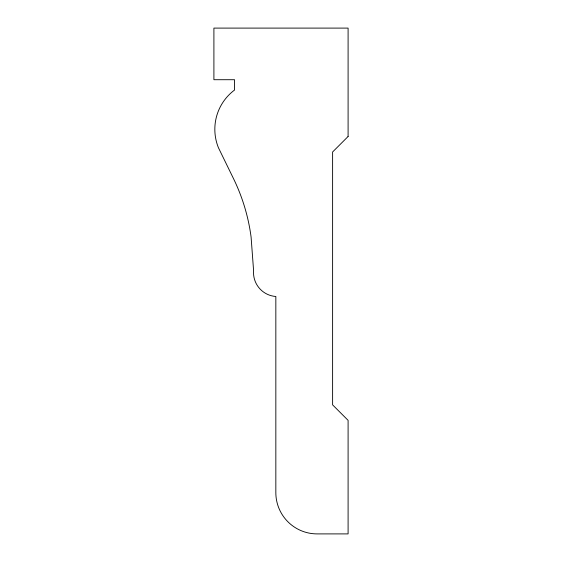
<?xml version="1.0" encoding="UTF-8"?>
<svg xmlns="http://www.w3.org/2000/svg" width="562" height="562" viewBox="0 0 562 562"><rect width="100%" height="100%" fill="white"/><g stroke="black" fill="none" stroke-linecap="round" stroke-linejoin="round"><path stroke-width="0.84" d="M348.096 136.489L332.613 151.972L332.613 404.872L348.096 420.355L348.096 533.9L317.13 533.9A41.293 41.293 0 0 1 275.837 492.607L275.837 296.483A23.99 23.99 0 0 1 253.588 270.645L251.095 237.08A189.956 189.956 0 0 0 233.483 178.583L218.435 147.736A48.971 48.971 0 0 1 234.551 90.032L234.551 79.713L213.904 79.713L213.904 28.1L348.096 28.1L348.096 136.489"/></g></svg>
